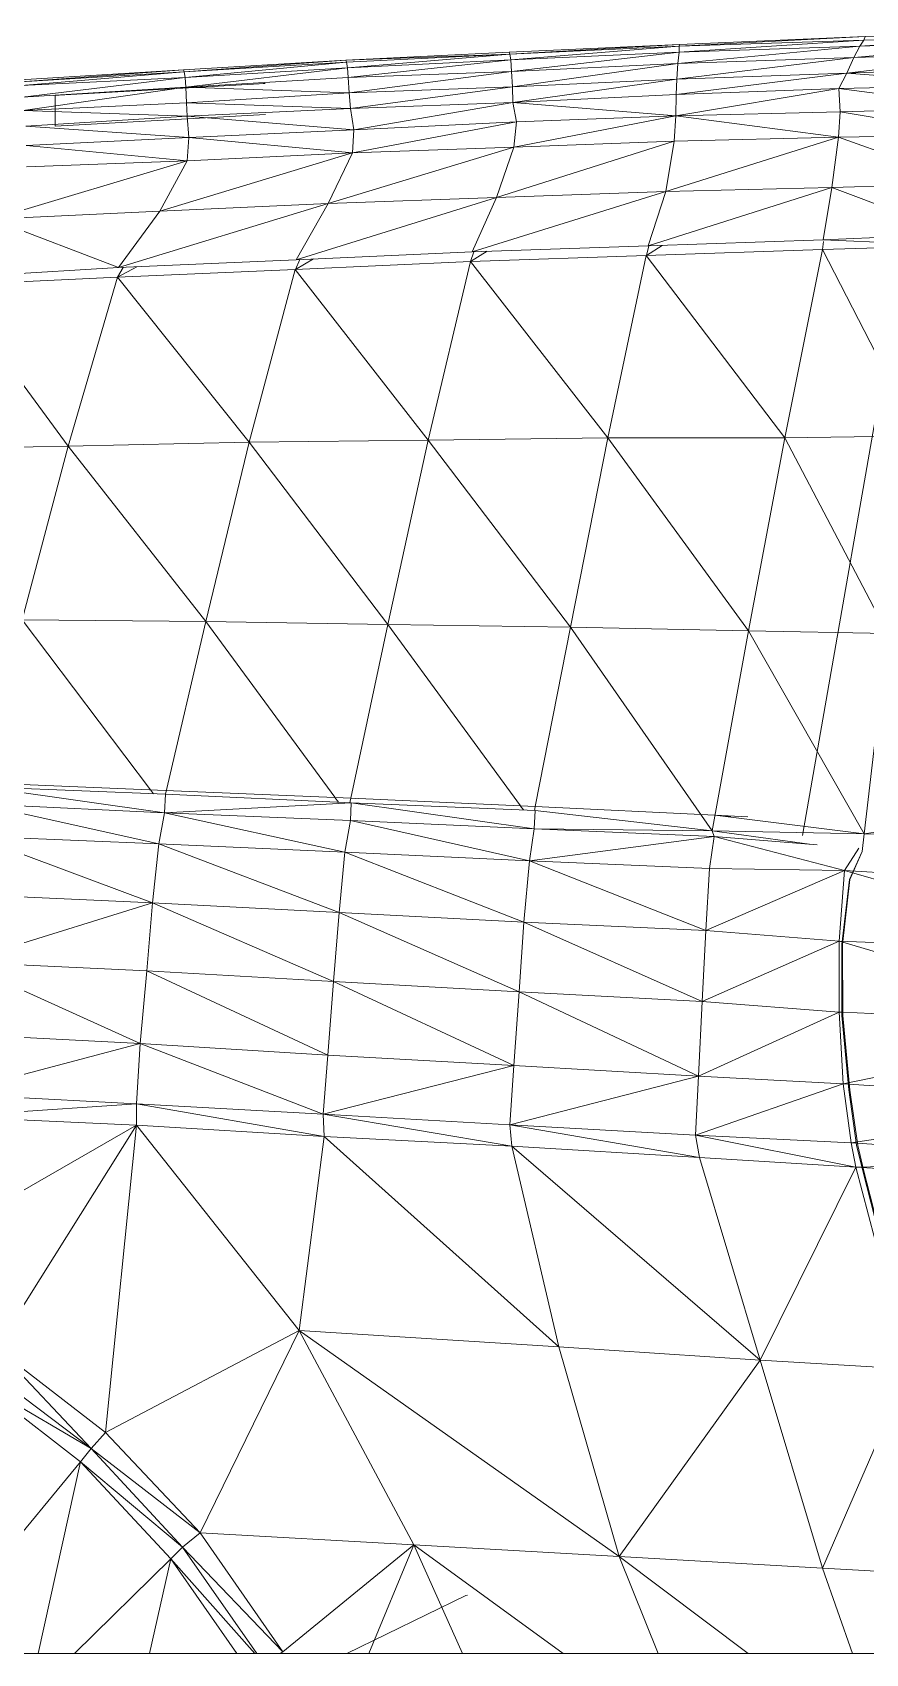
# Model space of a CAD drawing. Header units: inches. Extents: x -4168 to 1833, y -300 to 637.
# Drawn here: x -2037.2 to -2020.7, y 0 to 32.1 of the extents above; entities that cross this region are included whole.
import ezdxf

# ---------------------------------------------------------------- set-up
doc = ezdxf.new("R2010")
doc.units = ezdxf.units.IN
doc.header["$MEASUREMENT"] = 0
doc.linetypes.add('Aligning Line 1_8_', pattern=[0.25, 0.125, -0.125])
doc.linetypes.add('Grid Line 1_2_', pattern=[0.875, 0.5, -0.125, 0.125, -0.125])
for name, color, linetype, lineweight in [('0-1', 7, 'Continuous', 5), ('0-3', 55, 'Continuous', 9), ('A-FLOR-LEVL-1', 51, 'Grid Line 1_2_', 9), ('A-GENM', 5, 'Continuous', 9), ('C-TOPO-1', 55, 'Continuous', 9), ('G-ANNO-SYMB', 111, 'Aligning Line 1_8_', 9)]:
    doc.layers.add(name, color=color, linetype=linetype, lineweight=lineweight)

# ---------------------------------------------------------------- blocks, each defined once
blk = doc.blocks.new('Land_Rover_Evoque_-_SUV_Car_Vehicle_Automobile_13067 - Land Rover EVOQUE_dwg-1230547-BUILDING SECTION - NORTH_SOUTH THRU PARKING RAMP - LOOKING WEST')
at = {"layer": 'A-GENM'}
for p, q in [((-2024.385, 31.864), (-2027.754, 31.708)), ((-2024.385, 31.864), (-2027.74, 31.671)), ((-2024.39, 31.827), (-2027.74, 31.671)), ((-2024.39, 31.827), (-2027.724, 31.556)), ((-2020.812, 31.831), (-2024.414, 31.483)), ((-2020.732, 31.945), (-2024.393, 31.713)), ((-2020.812, 31.831), (-2024.393, 31.713)), ((-2024.393, 31.713), (-2024.39, 31.827)), ((-2020.707, 32.021), (-2024.39, 31.827)), ((-2020.732, 31.945), (-2024.39, 31.827)), ((-2024.385, 31.864), (-2024.39, 31.827)), ((-2020.707, 32.021), (-2024.385, 31.864)), ((-2017.231, 31.949), (-2020.929, 31.601)), ((-2020.812, 31.831), (-2020.929, 31.601)), ((-2017.083, 32.063), (-2020.812, 31.831)), ((-2017.231, 31.949), (-2020.812, 31.831)), ((-2020.732, 31.945), (-2020.812, 31.831)), ((-2017.083, 32.063), (-2020.732, 31.945)), ((-2020.707, 32.021), (-2020.732, 31.945)), ((-2017.001, 32.101), (-2020.707, 32.021)), ((-2030.989, 31.552), (-2034.204, 31.357)), ((-2030.989, 31.552), (-2034.19, 31.32)), ((-2034.19, 31.32), (-2030.975, 31.514)), ((-2034.174, 31.206), (-2030.975, 31.514)), ((-2027.754, 31.708), (-2030.989, 31.552)), ((-2030.989, 31.552), (-2027.74, 31.671)), ((-2030.989, 31.552), (-2030.975, 31.514)), ((-2027.74, 31.671), (-2030.975, 31.514)), ((-2030.959, 31.4), (-2030.975, 31.514)), ((-2027.74, 31.671), (-2030.959, 31.4)), ((-2027.724, 31.556), (-2030.959, 31.4)), ((-2027.724, 31.556), (-2030.942, 31.209)), ((-2027.754, 31.708), (-2027.74, 31.671)), ((-2027.724, 31.556), (-2027.74, 31.671)), ((-2024.393, 31.713), (-2027.724, 31.556)), ((-2027.724, 31.556), (-2027.707, 31.327)), ((-2024.393, 31.713), (-2027.707, 31.327)), ((-2024.414, 31.483), (-2027.707, 31.327)), ((-2024.414, 31.483), (-2027.693, 31.021)), ((-2020.929, 31.601), (-2024.438, 31.177)), ((-2024.414, 31.483), (-2024.438, 31.177)), ((-2024.393, 31.713), (-2024.414, 31.483)), ((-2020.929, 31.601), (-2024.414, 31.483)), ((-2017.502, 31.72), (-2021.069, 31.295)), ((-2020.929, 31.601), (-2021.069, 31.295)), ((-2017.502, 31.72), (-2020.929, 31.601)), ((-2037.437, 31.162), (-2034.204, 31.357)), ((-2037.425, 31.125), (-2034.204, 31.357)), ((-2037.425, 31.125), (-2034.19, 31.32)), ((-2037.409, 31.049), (-2034.19, 31.32)), ((-2034.174, 31.206), (-2037.409, 31.049)), ((-2034.174, 31.206), (-2037.392, 30.82)), ((-2034.19, 31.32), (-2034.204, 31.357)), ((-2034.174, 31.206), (-2034.19, 31.32)), ((-2030.959, 31.4), (-2034.174, 31.206)), ((-2034.156, 31.015), (-2034.174, 31.206)), ((-2030.959, 31.4), (-2034.156, 31.015)), ((-2030.942, 31.209), (-2034.156, 31.015)), ((-2030.942, 31.209), (-2030.959, 31.4)), ((-2027.707, 31.327), (-2030.942, 31.209)), ((-2030.942, 31.209), (-2030.927, 30.903)), ((-2027.707, 31.327), (-2030.927, 30.903)), ((-2027.707, 31.327), (-2027.693, 31.021)), ((-2024.438, 31.177), (-2027.693, 31.021)), ((-2024.438, 31.177), (-2027.681, 30.714)), ((-2021.069, 31.295), (-2024.447, 30.871)), ((-2024.438, 31.177), (-2024.447, 30.871)), ((-2024.438, 31.177), (-2021.069, 31.295)), ((-2021.069, 31.295), (-2021.231, 30.989)), ((-2021.069, 31.295), (-2017.795, 31.413)), ((-2021.069, 31.295), (-2018.111, 31.068)), ((-2034.156, 31.015), (-2037.392, 30.82)), ((-2034.156, 31.015), (-2037.377, 30.552)), ((-2036.784, 30.854), (-2032.585, 31.091)), ((-2036.784, 30.854), (-2036.743, 30.857)), ((-2036.743, 30.857), (-2036.743, 30.242)), ((-2034.156, 31.015), (-2030.927, 30.903)), ((-2034.156, 31.015), (-2034.143, 30.709)), ((-2030.927, 30.903), (-2034.143, 30.709)), ((-2032.625, 31.088), (-2032.585, 31.091)), ((-2027.693, 31.021), (-2030.927, 30.903)), ((-2030.927, 30.903), (-2030.897, 30.596)), ((-2027.693, 31.021), (-2030.897, 30.596)), ((-2027.693, 31.021), (-2027.681, 30.714)), ((-2024.447, 30.871), (-2027.681, 30.714)), ((-2027.681, 30.714), (-2024.447, 30.871)), ((-2021.231, 30.989), (-2024.455, 30.449)), ((-2024.447, 30.871), (-2024.455, 30.449)), ((-2021.231, 30.989), (-2024.447, 30.871)), ((-2024.447, 30.871), (-2021.231, 30.989)), ((-2018.111, 31.068), (-2021.231, 30.989)), ((-2021.231, 30.989), (-2018.111, 31.068)), ((-2021.231, 30.989), (-2018.332, 30.607)), ((-2021.231, 30.989), (-2021.201, 30.528)), ((-2034.143, 30.709), (-2037.377, 30.552)), ((-2037.377, 30.552), (-2034.131, 30.44)), ((-2034.143, 30.709), (-2030.897, 30.596)), ((-2034.143, 30.709), (-2034.131, 30.44)), ((-2030.897, 30.596), (-2034.131, 30.44)), ((-2034.131, 30.44), (-2030.897, 30.596)), ((-2030.897, 30.596), (-2027.681, 30.714)), ((-2030.897, 30.596), (-2027.681, 30.714)), ((-2030.897, 30.596), (-2030.829, 30.175)), ((-2027.681, 30.714), (-2030.829, 30.175)), ((-2027.681, 30.714), (-2024.455, 30.449)), ((-2027.681, 30.714), (-2027.613, 30.331)), ((-2021.201, 30.528), (-2024.455, 30.449)), ((-2021.234, 30.029), (-2021.201, 30.528)), ((-2018.332, 30.607), (-2021.201, 30.528)), ((-2018.481, 30.07), (-2021.201, 30.528)), ((-2034.131, 30.44), (-2037.327, 30.246)), ((-2037.327, 30.246), (-2034.131, 30.44)), ((-2037.327, 30.246), (-2034.102, 30.018)), ((-2032.584, 30.476), (-2036.743, 30.242)), ((-2034.131, 30.44), (-2034.102, 30.018)), ((-2034.131, 30.44), (-2030.829, 30.175)), ((-2030.861, 29.714), (-2027.613, 30.331)), ((-2030.829, 30.175), (-2027.613, 30.331)), ((-2027.666, 29.832), (-2024.455, 30.449)), ((-2027.666, 29.832), (-2027.613, 30.331)), ((-2024.455, 30.449), (-2027.613, 30.331)), ((-2024.489, 29.95), (-2024.455, 30.449)), ((-2021.234, 30.029), (-2024.455, 30.449)), ((-2034.102, 30.018), (-2037.318, 29.862)), ((-2037.318, 29.862), (-2034.135, 29.558)), ((-2034.102, 30.018), (-2034.135, 29.558)), ((-2034.102, 30.018), (-2030.829, 30.175)), ((-2034.102, 30.018), (-2030.861, 29.714)), ((-2030.861, 29.714), (-2030.829, 30.175)), ((-2028.008, 28.833), (-2024.489, 29.95)), ((-2024.489, 29.95), (-2027.666, 29.832)), ((-2024.657, 28.951), (-2021.234, 30.029)), ((-2024.657, 28.951), (-2024.489, 29.95)), ((-2021.234, 30.029), (-2024.489, 29.95)), ((-2021.366, 29.03), (-2021.234, 30.029)), ((-2018.481, 30.07), (-2021.234, 30.029)), ((-2018.689, 29.109), (-2021.234, 30.029)), ((-2034.135, 29.558), (-2038.001, 28.402)), ((-2037.313, 29.44), (-2034.135, 29.558)), ((-2030.861, 29.714), (-2034.67, 28.559)), ((-2034.135, 29.558), (-2034.67, 28.559)), ((-2034.135, 29.558), (-2030.861, 29.714)), ((-2031.339, 28.715), (-2027.666, 29.832)), ((-2030.861, 29.714), (-2031.339, 28.715)), ((-2030.861, 29.714), (-2027.666, 29.832)), ((-2028.008, 28.833), (-2027.666, 29.832)), ((-2028.487, 27.757), (-2024.657, 28.951)), ((-2028.008, 28.833), (-2024.657, 28.951)), ((-2025.001, 27.875), (-2021.366, 29.03)), ((-2024.657, 28.951), (-2025.001, 27.875)), ((-2024.657, 28.951), (-2021.366, 29.03)), ((-2019.716, 28.992), (-2021.948, 16.199)), ((-2021.366, 29.03), (-2021.536, 27.993)), ((-2021.366, 29.03), (-2018.689, 29.109)), ((-2021.366, 29.03), (-2018.936, 28.11)), ((-2035.494, 27.444), (-2031.339, 28.715)), ((-2034.67, 28.559), (-2031.339, 28.715)), ((-2031.972, 27.601), (-2028.008, 28.833)), ((-2031.339, 28.715), (-2031.972, 27.601)), ((-2031.339, 28.715), (-2028.008, 28.833)), ((-2028.008, 28.833), (-2028.487, 27.757)), ((-2034.67, 28.559), (-2038.001, 28.402)), ((-2038.001, 28.402), (-2035.494, 27.444)), ((-2034.67, 28.559), (-2035.494, 27.444)), ((-2025.001, 27.875), (-2021.536, 27.993)), ((-2021.533, 27.96), (-2021.555, 27.801)), ((-2021.536, 27.993), (-2018.936, 28.11)), ((-2021.536, 27.993), (-2018.983, 27.881)), ((-2031.99, 27.408), (-2031.632, 27.616)), ((-2031.972, 27.601), (-2028.487, 27.757)), ((-2028.525, 27.565), (-2028.19, 27.767)), ((-2028.456, 27.758), (-2028.525, 27.565)), ((-2028.525, 27.565), (-2025.041, 27.683)), ((-2028.487, 27.757), (-2025.001, 27.875)), ((-2025.8, 24.071), (-2025.041, 27.683)), ((-2025.041, 27.683), (-2021.555, 27.801)), ((-2022.296, 24.074), (-2025.041, 27.683)), ((-2025.04, 27.683), (-2024.729, 27.884)), ((-2024.991, 27.878), (-2025.04, 27.683)), ((-2022.296, 24.074), (-2021.555, 27.801)), ((-2022.296, 24.074), (-2021.555, 27.801)), ((-2021.555, 27.801), (-2019.052, 27.88)), ((-2019.657, 24.114), (-2021.555, 27.801)), ((-2035.494, 27.444), (-2038.806, 27.249)), ((-2035.514, 27.252), (-2035.129, 27.46)), ((-2035.399, 27.448), (-2035.514, 27.252)), ((-2035.514, 27.252), (-2031.991, 27.408)), ((-2035.494, 27.444), (-2031.972, 27.601)), ((-2032.905, 23.989), (-2031.991, 27.408)), ((-2031.991, 27.408), (-2028.525, 27.565)), ((-2029.361, 24.03), (-2031.991, 27.408)), ((-2031.899, 27.604), (-2031.99, 27.408)), ((-2029.361, 24.03), (-2028.525, 27.565)), ((-2025.8, 24.071), (-2028.525, 27.565)), ((-2038.845, 27.095), (-2035.514, 27.252)), ((-2036.487, 23.909), (-2038.845, 27.095)), ((-2036.487, 23.909), (-2035.514, 27.252)), ((-2032.905, 23.989), (-2035.514, 27.252)), ((-2019.657, 24.114), (-2022.296, 24.074)), ((-2036.487, 23.909), (-2039.876, 23.848)), ((-2037.4, 20.47), (-2036.487, 23.909)), ((-2032.905, 23.989), (-2036.487, 23.909)), ((-2033.761, 20.435), (-2036.487, 23.909)), ((-2033.761, 20.435), (-2032.905, 23.989)), ((-2029.361, 24.03), (-2032.905, 23.989)), ((-2030.16, 20.379), (-2032.905, 23.989)), ((-2029.361, 24.03), (-2030.16, 20.379)), ((-2029.361, 24.03), (-2025.8, 24.071)), ((-2029.361, 24.03), (-2026.54, 20.325)), ((-2026.54, 20.325), (-2025.8, 24.071)), ((-2025.8, 24.071), (-2022.296, 24.074)), ((-2025.8, 24.071), (-2023.017, 20.251)), ((-2023.017, 20.251), (-2022.296, 24.074)), ((-2022.296, 24.074), (-2023.017, 20.251)), ((-2020.263, 20.196), (-2022.296, 24.074)), ((-2033.761, 20.435), (-2037.4, 20.47)), ((-2034.86, 17.104), (-2037.4, 20.47)), ((-2033.761, 20.435), (-2034.564, 17.015)), ((-2030.16, 20.379), (-2033.761, 20.435)), ((-2031.209, 16.955), (-2033.761, 20.435)), ((-2030.16, 20.379), (-2030.911, 16.844)), ((-2030.16, 20.379), (-2026.54, 20.325)), ((-2030.16, 20.379), (-2027.534, 16.785)), ((-2026.54, 20.325), (-2027.24, 16.77)), ((-2026.54, 20.325), (-2023.017, 20.251)), ((-2026.54, 20.325), (-2023.738, 16.294)), ((-2023.017, 20.251), (-2023.738, 16.294)), ((-2023.017, 20.251), (-2023.738, 16.294)), ((-2020.727, 16.231), (-2023.017, 20.251)), ((-2020.263, 20.196), (-2023.017, 20.251)), ((-2020.727, 16.231), (-2020.263, 20.196)), ((-2038.24, 17.243), (-2034.562, 17.092)), ((-2038.24, 17.166), (-2034.561, 17.015)), ((-2038.24, 17.166), (-2034.58, 16.65)), ((-2034.8, 17.025), (-2034.858, 17.102)), ((-2034.58, 16.65), (-2034.561, 17.015)), ((-2034.562, 17.092), (-2030.884, 16.941)), ((-2034.561, 17.015), (-2030.883, 16.845)), ((-2038.239, 16.821), (-2034.58, 16.65)), ((-2034.69, 16.036), (-2038.239, 16.821)), ((-2038.239, 16.821), (-2034.58, 16.65)), ((-2034.58, 16.65), (-2030.883, 16.845)), ((-2031.138, 16.857), (-2031.206, 16.951)), ((-2030.883, 16.845), (-2030.901, 16.499)), ((-2030.884, 16.941), (-2027.244, 16.771)), ((-2030.884, 16.941), (-2030.808, 16.93)), ((-2030.883, 16.845), (-2027.242, 16.694)), ((-2030.883, 16.845), (-2027.261, 16.329)), ((-2027.53, 16.779), (-2027.475, 16.704)), ((-2027.261, 16.329), (-2027.242, 16.694)), ((-2027.241, 16.766), (-2027.255, 16.695)), ((-2027.244, 16.771), (-2023.682, 16.602)), ((-2023.738, 16.294), (-2027.242, 16.694)), ((-2034.69, 16.036), (-2034.58, 16.65)), ((-2034.58, 16.65), (-2030.901, 16.499)), ((-2031.011, 15.866), (-2034.58, 16.65)), ((-2034.58, 16.65), (-2030.901, 16.499)), ((-2031.011, 15.866), (-2030.901, 16.499)), ((-2030.901, 16.499), (-2027.261, 16.329)), ((-2027.353, 15.696), (-2030.901, 16.499)), ((-2030.901, 16.499), (-2027.261, 16.329)), ((-2020.727, 16.231), (-2023.682, 16.602)), ((-2023.365, 16.577), (-2023.682, 16.602)), ((-2023.682, 16.602), (-2023.029, 16.571)), ((-2038.349, 16.187), (-2034.82, 14.864)), ((-2038.349, 16.187), (-2034.69, 16.036)), ((-2027.353, 15.696), (-2027.261, 16.329)), ((-2027.353, 15.696), (-2023.699, 16.179)), ((-2027.261, 16.329), (-2023.699, 16.179)), ((-2027.261, 16.329), (-2023.699, 16.179)), ((-2023.738, 16.294), (-2027.261, 16.329)), ((-2023.79, 15.545), (-2023.699, 16.179)), ((-2021.812, 16.029), (-2023.738, 16.294)), ((-2020.727, 16.231), (-2023.738, 16.294)), ((-2023.738, 16.294), (-2023.699, 16.179)), ((-2021.655, 16.016), (-2023.699, 16.179)), ((-2021.115, 15.509), (-2023.699, 16.179)), ((-2020.766, 15.885), (-2020.727, 16.231)), ((-2020.764, 15.885), (-2020.727, 16.231)), ((-2020.764, 15.885), (-2020.727, 16.231)), ((-2020.727, 16.231), (-2019.841, 16.366)), ((-2020.727, 16.231), (-2015.564, 16.128)), ((-2034.82, 14.864), (-2034.69, 16.036)), ((-2034.69, 16.036), (-2031.123, 14.675)), ((-2034.69, 16.036), (-2031.011, 15.866)), ((-2031.123, 14.675), (-2031.011, 15.866)), ((-2031.011, 15.866), (-2027.464, 14.486)), ((-2031.011, 15.866), (-2027.353, 15.696)), ((-2021.115, 15.509), (-2020.831, 15.951)), ((-2021.016, 15.328), (-2020.766, 15.885)), ((-2021.008, 15.327), (-2020.764, 15.885)), ((-2027.464, 14.486), (-2027.353, 15.696)), ((-2027.353, 15.696), (-2023.863, 14.316)), ((-2027.353, 15.696), (-2023.79, 15.545)), ((-2023.863, 14.316), (-2023.79, 15.545)), ((-2021.115, 15.509), (-2023.863, 14.316)), ((-2021.115, 15.509), (-2023.79, 15.545)), ((-2021.115, 15.509), (-2021.225, 14.107)), ((-2021.115, 15.509), (-2015.573, 13.9)), ((-2021.115, 15.509), (-2015.606, 15.167)), ((-2021.168, 14.041), (-2021.016, 15.328)), ((-2021.155, 14.039), (-2021.008, 15.327)), ((-2034.82, 14.864), (-2038.61, 13.69)), ((-2038.499, 15.034), (-2034.82, 14.864)), ((-2034.82, 14.864), (-2034.932, 13.52)), ((-2034.82, 14.864), (-2031.123, 14.675)), ((-2034.82, 14.864), (-2031.234, 13.311)), ((-2031.123, 14.675), (-2031.234, 13.311)), ((-2031.123, 14.675), (-2027.464, 14.486)), ((-2031.123, 14.675), (-2027.556, 13.103)), ((-2027.464, 14.486), (-2027.556, 13.103)), ((-2027.464, 14.486), (-2023.863, 14.316)), ((-2027.464, 14.486), (-2023.936, 12.914)), ((-2023.863, 14.316), (-2023.936, 12.914)), ((-2021.225, 14.107), (-2023.863, 14.316)), ((-2021.225, 14.107), (-2023.936, 12.914)), ((-2021.221, 12.704), (-2021.225, 14.107)), ((-2021.225, 14.107), (-2015.573, 13.9)), ((-2021.225, 14.107), (-2021.151, 14.085)), ((-2021.167, 12.638), (-2021.168, 14.041)), ((-2021.155, 14.039), (-2021.16, 13.949)), ((-2021.155, 14.039), (-2021.149, 14.093)), ((-2021.155, 14.039), (-2021.149, 14.093)), ((-2021.151, 12.636), (-2021.155, 14.039)), ((-2021.15, 14.085), (-2015.549, 12.44)), ((-2034.932, 13.52), (-2038.61, 13.69)), ((-2035.062, 12.079), (-2038.61, 13.69)), ((-2034.932, 13.52), (-2035.062, 12.079)), ((-2031.234, 13.311), (-2034.932, 13.52)), ((-2031.346, 11.851), (-2034.932, 13.52)), ((-2031.234, 13.311), (-2031.346, 11.851)), ((-2027.556, 13.103), (-2031.234, 13.311)), ((-2027.667, 11.643), (-2031.234, 13.311)), ((-2027.556, 13.103), (-2027.667, 11.643)), ((-2023.936, 12.914), (-2027.556, 13.103)), ((-2024.009, 11.435), (-2027.556, 13.103)), ((-2023.936, 12.914), (-2024.009, 11.435)), ((-2021.221, 12.704), (-2023.936, 12.914)), ((-2021.221, 12.704), (-2024.009, 11.435)), ((-2021.14, 11.283), (-2021.221, 12.704)), ((-2021.221, 12.704), (-2021.164, 12.702)), ((-2021.031, 11.16), (-2021.167, 12.638)), ((-2021.151, 12.701), (-2015.549, 12.44)), ((-2021.011, 11.157), (-2021.151, 12.636)), ((-2021.151, 12.636), (-2021.141, 12.519)), ((-2035.062, 12.079), (-2038.759, 12.268)), ((-2021.14, 11.283), (-2015.549, 12.44)), ((-2035.062, 12.079), (-2038.835, 11.077)), ((-2035.062, 12.079), (-2035.138, 10.888)), ((-2031.346, 11.851), (-2035.062, 12.079)), ((-2035.062, 12.079), (-2031.44, 10.68)), ((-2031.346, 11.851), (-2031.44, 10.68)), ((-2027.667, 11.643), (-2031.44, 10.68)), ((-2027.667, 11.643), (-2031.346, 11.851)), ((-2027.667, 11.643), (-2027.743, 10.471)), ((-2024.009, 11.435), (-2027.667, 11.643)), ((-2024.009, 11.435), (-2027.743, 10.471)), ((-2024.009, 11.435), (-2024.064, 10.263)), ((-2021.14, 11.283), (-2024.064, 10.263)), ((-2021.14, 11.283), (-2024.009, 11.435)), ((-2020.984, 10.112), (-2021.14, 11.283)), ((-2021.14, 11.283), (-2015.517, 10.923)), ((-2038.835, 11.077), (-2035.138, 10.888)), ((-2020.876, 10.065), (-2021.031, 11.16)), ((-2020.854, 10.062), (-2021.011, 11.157)), ((-2020.984, 10.112), (-2015.517, 10.923)), ((-2038.836, 10.635), (-2035.138, 10.888)), ((-2035.138, 10.465), (-2038.836, 10.635)), ((-2035.138, 10.465), (-2035.138, 10.888)), ((-2031.421, 10.238), (-2035.138, 10.888)), ((-2035.138, 10.888), (-2031.44, 10.68)), ((-2031.421, 10.238), (-2031.44, 10.68)), ((-2027.705, 10.049), (-2031.44, 10.68)), ((-2031.44, 10.68), (-2027.743, 10.471)), ((-2035.138, 10.465), (-2040.448, 7.407)), ((-2035.138, 10.465), (-2037.906, 6.045)), ((-2035.746, 4.376), (-2035.138, 10.465)), ((-2031.917, 6.396), (-2035.138, 10.465)), ((-2035.138, 10.465), (-2031.421, 10.238)), ((-2027.705, 10.049), (-2027.743, 10.471)), ((-2023.989, 9.821), (-2027.743, 10.471)), ((-2027.743, 10.471), (-2024.064, 10.263)), ((-2031.917, 6.396), (-2031.421, 10.238)), ((-2026.775, 6.073), (-2031.421, 10.238)), ((-2031.421, 10.238), (-2027.705, 10.049)), ((-2026.775, 6.073), (-2027.705, 10.049)), ((-2022.788, 5.807), (-2027.705, 10.049)), ((-2027.705, 10.049), (-2023.989, 9.821)), ((-2020.89, 9.632), (-2024.064, 10.263)), ((-2020.984, 10.112), (-2024.064, 10.263)), ((-2023.989, 9.821), (-2024.064, 10.263)), ((-2020.89, 9.632), (-2020.984, 10.112)), ((-2020.984, 10.112), (-2020.86, 10.104)), ((-2020.759, 9.585), (-2020.876, 10.065)), ((-2020.86, 10.104), (-2015.495, 9.751)), ((-2020.739, 9.582), (-2020.854, 10.062)), ((-2020.89, 9.632), (-2023.989, 9.821)), ((-2022.788, 5.807), (-2023.989, 9.821)), ((-2020.89, 9.632), (-2022.788, 5.807)), ((-2020.89, 9.632), (-2015.495, 9.751)), ((-2020.89, 9.632), (-2019.843, 5.637)), ((-2020.89, 9.632), (-2015.382, 9.29)), ((-2019.736, 5.551), (-2020.759, 9.585)), ((-2019.712, 5.548), (-2020.739, 9.582)), ((-2031.917, 6.396), (-2035.746, 4.376)), ((-2031.917, 6.396), (-2033.877, 2.389)), ((-2029.641, 2.152), (-2031.917, 6.396)), ((-2025.578, 1.925), (-2031.917, 6.396)), ((-2031.917, 6.396), (-2026.775, 6.073)), ((-2035.746, 4.376), (-2037.906, 6.045)), ((-2036.035, 4.058), (-2037.906, 6.045)), ((-2025.578, 1.925), (-2026.775, 6.073)), ((-2026.775, 6.073), (-2022.788, 5.807)), ((-2025.578, 1.925), (-2022.788, 5.807)), ((-2019.843, 5.637), (-2022.788, 5.807)), ((-2022.788, 5.807), (-2021.553, 1.688)), ((-2036.035, 4.058), (-2038.173, 5.68)), ((-2019.843, 5.637), (-2021.553, 1.688)), ((-2036.035, 4.058), (-2038.327, 5.411)), ((-2036.246, 3.799), (-2038.327, 5.411)), ((-2035.746, 4.376), (-2036.035, 4.058)), ((-2033.877, 2.389), (-2035.746, 4.376)), ((-2036.035, 4.058), (-2036.246, 3.799)), ((-2033.877, 2.389), (-2036.035, 4.058)), ((-2034.223, 2.11), (-2036.035, 4.058)), ((-2036.246, 3.799), (-2038.971, 0.484)), ((-2036.246, 3.799), (-2037.079, 0)), ((-2034.223, 2.11), (-2036.246, 3.799)), ((-2036.246, 3.799), (-2034.453, 1.879)), ((-2033.877, 2.389), (-2034.223, 2.11)), ((-2029.641, 2.152), (-2033.877, 2.389)), ((-2032.239, 0.037), (-2033.877, 2.389)), ((-2034.223, 2.11), (-2034.453, 1.879)), ((-2032.239, 0.037), (-2034.223, 2.11)), ((-2032.752, 0), (-2034.223, 2.11)), ((-2029.641, 2.152), (-2032.239, 0.037)), ((-2030.537, 0), (-2029.641, 2.152)), ((-2028.68, 0), (-2029.641, 2.152)), ((-2026.689, 0), (-2029.641, 2.152)), ((-2029.641, 2.152), (-2025.578, 1.925)), ((-2034.453, 1.879), (-2036.363, 0)), ((-2034.453, 1.879), (-2034.877, 0)), ((-2032.791, 0), (-2034.453, 1.879)), ((-2034.453, 1.879), (-2033.148, 0)), ((-2023.022, 0), (-2025.578, 1.925)), ((-2024.808, 0), (-2025.578, 1.925)), ((-2025.578, 1.925), (-2021.553, 1.688)), ((-2018.472, 1.518), (-2021.553, 1.688)), ((-2020.955, 0), (-2021.553, 1.688)), ((-2030.971, 0), (-2028.611, 1.153)), ((-2028.583, 1.155), (-2028.611, 1.153)), ((-2032.239, 0.037), (-2032.293, 0))]:
    blk.add_line(p, q, dxfattribs=at)
blk = doc.blocks.new('Land_Rover_Evoque_-_SUV_Car_Vehicle_Automobile_13067 - Land_Rover_Evoque_-_SUV_Car_Vehicle_Automobile_13067-1230553-BUILDING SECTION - NORTH_SOUTH THRU PARKING RAMP - LOOKING WEST')
blk.add_blockref('Land_Rover_Evoque_-_SUV_Car_Vehicle_Automobile_13067 - Land Rover EVOQUE_dwg-1230547-BUILDING SECTION - NORTH_SOUTH THRU PARKING RAMP - LOOKING WEST', (0, 0))
blk = doc.blocks.new('CTR  - Topography_rvt-1-BUILDING SECTION - NORTH_SOUTH THRU PARKING RAMP - LOOKING WEST')
at = {"layer": 'C-TOPO-1'}
for p, q in [((-2053.042, 0), (-2013.873, 0)), ((-2013.873, 0), (-2053.042, 0)), ((-2013.873, 0), (-2053.042, 0))]:
    blk.add_line(p, q, dxfattribs=at)
at = {"layer": '0-3'}
blk.add_blockref('Land_Rover_Evoque_-_SUV_Car_Vehicle_Automobile_13067 - Land_Rover_Evoque_-_SUV_Car_Vehicle_Automobile_13067-1230553-BUILDING SECTION - NORTH_SOUTH THRU PARKING RAMP - LOOKING WEST', (0, 0), dxfattribs=at)

msp = doc.modelspace()

# ---------------------------------------------------------------- linework, layer by layer
at = {"layer": 'A-FLOR-LEVL-1'}
msp.add_line((-4167.9645, 0), (-1814.099, 0), dxfattribs=at)
at = {"layer": 'G-ANNO-SYMB'}
msp.add_line((-1910.9479, 0), (-4072.0519, 0), dxfattribs=at)

# ---------------------------------------------------------------- block references
at = {"layer": '0-1'}
msp.add_blockref('CTR  - Topography_rvt-1-BUILDING SECTION - NORTH_SOUTH THRU PARKING RAMP - LOOKING WEST', (0, 0), dxfattribs=at)

doc.saveas('drawing.dxf')
